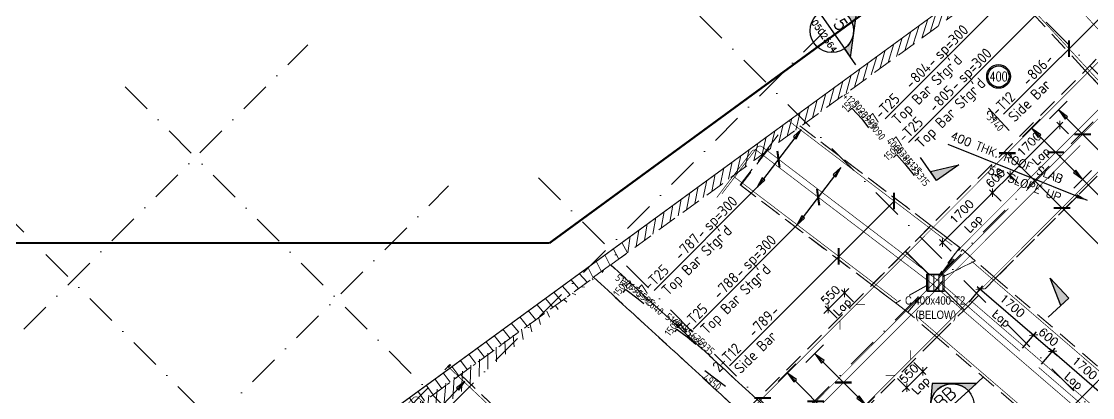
# Model space of a CAD drawing. Extents: x 660761725 to 1323371458, y 2734871439 to 5470067957.
# Drawn here: x 662042712 to 662068528, y 2735060111 to 2735069165 of the extents above; entities that cross this region are included whole.
import ezdxf
from ezdxf.enums import TextEntityAlignment as Align

# ---------------------------------------------------------------- set-up
doc = ezdxf.new("R2010")
doc.units = 0
for name, pattern in [('AXES', [1.95, 1.2, -0.25, 0.25, -0.25]), ('CENTER2', [28.575000000000003, 19.05, -3.175, 3.175, -3.175]), ('Hidden', [714.375, 476.25, -238.125]), ('sbp_axis_short', [10, 5, -2.5, 0, -2.5])]:
    doc.linetypes.add(name, pattern=pattern)
doc.layers.add('A-DETL', color=5, linetype='Continuous', lineweight=9, true_color=0x0000ff)
for name, color, linetype, lineweight in [('A-FLOR-PATT', 7, 'Continuous', 15), ('A-ROOF', 7, 'Continuous', 15), ('A-WALL', 7, 'Continuous', 15), ('S-ARROW', 8, 'Continuous', 13), ('S-COLS-IDEN', 7, 'Continuous', 9), ('S-GRID', 7, 'Continuous', 9), ('S-MATCH LNE', 5, 'CENTER2', 40)]:
    doc.layers.add(name, color=color, linetype=linetype, lineweight=lineweight)
for name, color, linetype in [('S-AXIS', 20, 'AXES'), ('S-DIMI', 100, 'Continuous'), ('S-IDEN', 221, 'Continuous'), ('S-LEVEL', 3, 'Continuous'), ('S-RBAR-T12', 151, 'Continuous'), ('S-RBAR-T25', 51, 'Continuous'), ('S-RDIMO', 8, 'Continuous'), ('S-RSYMB', 7, 'Continuous'), ('S-SCEL-INDT', 222, 'Continuous'), ('S-SIMPLETEXT', 7, 'Continuous'), ('S-TXT', 3, 'Continuous')]:
    doc.layers.add(name, color=color, linetype=linetype)
doc.styles.add('08437-0000-2-020-000R-0511-00$0$ROMANS', font='ROMANS.shx', dxfattribs={"width": 0.75})
doc.styles.add('Arial Narrow_1', font='ARIALN.TTF', dxfattribs={"height": 199.9999999999998})
doc.styles.add('ARMACAD', font='isocp.shx')
doc.styles.add('ROMANS', font='romans.shx')
doc.styles.add('ROMANT', font='romant')
doc.dimstyles.new('S-DIMI-100', dxfattribs={"dimscale": 100, "dimtxt": 2, "dimasz": 1.5, "dimexe": 1, "dimexo": 1, "dimgap": 1, "dimtad": 1, "dimdec": 0, "dimzin": 12, "dimdsep": 46, "dimtxsty": 'ROMANS', "dimblk": 'ARCHTICK', "dimcen": 0.09, "dimdle": 1, "dimclrd": 8, "dimclre": 8, "dimclrt": 4, "dimadec": 0, "dimazin": 3, "dimtfac": 1, "dimtdec": 0, "dimtix": 1, "dimtmove": 1, "dimatfit": 3, "dimtolj": 1, "dimtzin": 0, "dimarcsym": 0})
doc.dimstyles.new('S-DIMI-20', dxfattribs={"dimscale": 20, "dimtxt": 2, "dimasz": 1.5, "dimexe": 1, "dimexo": 1, "dimgap": 1, "dimtad": 1, "dimdec": 0, "dimzin": 12, "dimdsep": 46, "dimtxsty": 'ROMANS', "dimblk": 'ARCHTICK', "dimcen": 0.09, "dimdle": 1, "dimclrd": 8, "dimclre": 8, "dimclrt": 4, "dimadec": 0, "dimazin": 3, "dimtfac": 1, "dimtdec": 0, "dimtix": 1, "dimtmove": 1, "dimatfit": 3, "dimtolj": 1, "dimtzin": 0, "dimarcsym": 0})
pattern_1 = [(74.99999999999999, (0, 0), (-153.3407249233896, 41.08752341002518), [])]

# ---------------------------------------------------------------- blocks, each defined once
blk = doc.blocks.new('I am… All Range.')
at = {"layer": 'S-GRID', "color": 8, "linetype": 'sbp_axis_short', "lineweight": 13, "ltscale": 150}
for p, q in [((662613679.1571203, 2734523360.248725), (662679782.7279356, 2734589463.81954)), ((662618010.1861551, 2734519029.21969), (662684113.7569702, 2734585132.790505)), ((662656650.5753036, 2734569695.938403), (662679193.2130787, 2734547153.300627)), ((662652549.4973798, 2734565594.860479), (662675093.4908426, 2734543051.956323)), ((662607615.8569804, 2734529423.548865), (662643100.4238242, 2734564908.115708)), ((662638694.7375193, 2734563892.988339), (662667314.0845935, 2734535273.641264)), ((662611009.9695301, 2734526029.436315), (662646494.6183763, 2734561514.085161)), ((662648660.6112016, 2734561705.974301), (662671204.6017749, 2734539163.067255)), ((662635724.8890384, 2734560923.139858), (662664344.2237372, 2734532303.805159))]:
    blk.add_line(p, q, dxfattribs=at)
blk = doc.blocks.new('*U1143')
at = {"layer": 'S-SCEL-INDT'}
h = blk.add_hatch(color=256, dxfattribs=at)
edge = h.paths.add_edge_path()
edge.add_line((7.000001906104444, 2.263283386128023e-05), (10.50000190576247, 3.394924715394154e-05))
edge.add_line((10.50000190576247, 3.394924715394154e-05), (-2.921335544670001e-05, 9.624999999075953))
edge.add_line((-2.921335544670001e-05, 9.624999999075953), (-10.49999809220753, -3.394923260202631e-05))
edge.add_line((-10.49999809220753, -3.394923260202631e-05), (-6.999998092549504, -2.263281203340739e-05))
edge.add_arc((1.90677747013979e-06, 1.091277068709939e-11), 6.999999999363562, 0.00018525217620890544, 180.0001852521762, ccw=False)
at = {"layer": 'S-SCEL-INDT', "color": 2, "linetype": 'Continuous'}
blk.add_line((-6.999999999228748, 4.272327350918204e-05), (6.999999999228748, -4.272327350918204e-05), dxfattribs=at)
at = {"layer": 'S-SCEL-INDT'}
blk.add_line((13.40845287412958, 4.901550710201263e-05), (7.000001906104444, 2.263283386128023e-05), dxfattribs=at)
blk.add_lwpolyline([(7.000001906104444, 2.263283386128023e-05), (10.50000190576247, 3.394924715394154e-05), (-2.921335544670001e-05, 9.624999999075953), (-10.49999809220753, -3.394923260202631e-05), (-6.999998092549504, -2.263281203340739e-05, -0.9999999999999999)], format="xyb", close=True, dxfattribs=at)
for centre, radius in [((0, 0), 6.999999999370188), ((0, -1.906788384076208e-06), 6.99999999936)]:
    blk.add_circle(centre, radius, dxfattribs=at)
at = {"layer": 'S-SCEL-INDT', "linetype": 'Continuous', "style": 'ROMANT', "flags": 8}
for rotation, p in [(359.9998251523294, (-9.533905540592968e-07, 3.499999999687137)), (0.0001748476705820678, (9.533905540592968e-07, 3.499943417606119))]:
    blk.add_attdef('01', text='', height=4, rotation=rotation, dxfattribs=at).set_placement(p, align=Align.MIDDLE_CENTER)
at = {"layer": 'S-SCEL-INDT', "color": 3, "linetype": 'Continuous', "style": 'ROMANS', "flags": 8}
for rotation, p in [(359.9998251523294, (0, -2.974065839854546)), (0.0001748476705820678, (0, -2.97412474701559))]:
    blk.add_attdef('-', text='', height=2, rotation=rotation, dxfattribs=at).set_placement(p, align=Align.MIDDLE_CENTER)
blk = doc.blocks.new('*U1141')
at = {"layer": 'S-SCEL-INDT'}
blk.add_line((-1.598034076772778e-05, -9.017526509425661), (-4.236298395894313e-05, 0), dxfattribs=at)
blk.add_lwpolyline([(-1.598034251388655e-05, -9.017526509426535), (-2.729673832266011e-05, -5.517526509764139), (8.74998401881464, -9.017498218424205), (-1.598034251388655e-05, -9.017526509426535)], dxfattribs=at)
blk.add_solid([(8.749984018815223, -9.017498218424496), (-1.598034076772778e-05, -9.017526509423043), (4.374978361036412, -7.267512364094754), (-2.729674239717861e-05, -5.517526509763265)], dxfattribs=at)
blk = doc.blocks.new('I am… Limitless.')
at = {"layer": 'S-SCEL-INDT', "xscale": 75.00000000000088, "yscale": 75.00000000000088, "zscale": 75.00000000000088, "rotation": 34.99983223508811}
blk.add_blockref('*U1141', (662370656.8808849, 2734562197.105695), dxfattribs=at)
at = {"layer": 'S-TXT', "color": 134}
ref = blk.add_blockref('*U1143', (662368520.6147155, 2734565246.78983), dxfattribs=dict(at, xscale=75.00000000000003, yscale=75.00000000000003, zscale=75.00000000000003, rotation=304.9491279412351))
ref.add_attrib('-', '0502564', dxfattribs={"layer": 'S-SCEL-INDT', "color": 3, "linetype": 'Continuous', "height": 150, "rotation": 304.9492993235597, "style": 'ROMANS'}).set_placement((662368337.7816628, 2734565119.010525), align=Align.MIDDLE_CENTER)
ref.add_attrib('01', '5', dxfattribs={"layer": 'S-SCEL-INDT', "linetype": 'Continuous', "height": 300.0000000000001, "rotation": 304.9492993235597, "style": 'ROMANT'}).set_placement((662368735.7722884, 2734565397.160176), align=Align.MIDDLE_CENTER)
blk = doc.blocks.new('*U89')
at = {"layer": 'S-IDEN', "color": 8}
for radius in [3.8, 3.4]:
    blk.add_circle((0, 0), radius, dxfattribs=at)
at = {"layer": 'S-IDEN', "color": 4, "style": '08437-0000-2-020-000R-0511-00$0$ROMANS', "width": 0.75, "flags": 8}
blk.add_attdef('100', text='', height=3, dxfattribs=at).set_placement((0, 0), align=Align.MIDDLE_CENTER)
blk = doc.blocks.new('_ARCHTICK')
at = {"color": 0, "linetype": 'ByBlock', "const_width": 0.15}
blk.add_lwpolyline([(-0.5, -0.5), (0.5, 0.5)], dxfattribs=at)
blk = doc.blocks.new('I am… Domination.')
at = {"layer": 'S-RDIMO', "color": 9, "linetype": 'Hidden', "lineweight": 9}
for p, q in [((662377917.1890719, 2734567595.430912), (662370290.9890718, 2734559934.010912)), ((662374628.1319089, 2734564291.183931), (662372588.7637507, 2734566495.387235)), ((662375350.5430882, 2734565016.931415), (662374628.1319089, 2734564291.183931)), ((662374990.6468177, 2734563899.368184), (662374628.1319089, 2734564291.183931)), ((662374628.1319089, 2734564291.183931), (662374990.6468177, 2734563899.368184)), ((662370908.6737764, 2734560554.548264), (662367745.3818784, 2734562957.826818)), ((662367745.3818784, 2734562957.826818), (662370908.6737764, 2734560554.548264)), ((662366937.4024054, 2734562363.022139), (662367243.8683574, 2734562766.404952)), ((662372467.747779, 2734559285.856626), (662375924.8058695, 2734562758.880412)), ((662375924.8058695, 2734562758.880412), (662372467.747779, 2734559285.856626)), ((662366309.7098157, 2734561536.827906), (662366937.4024054, 2734562363.022139)), ((662366997.9902958, 2734562411.939058), (662366324.5612593, 2734561525.544674)), ((662366324.5612593, 2734561525.544674), (662366309.7098157, 2734561536.827906)), ((662366309.7098157, 2734561536.827906), (662369482.9588945, 2734559125.984486)), ((662369482.9588945, 2734559125.984486), (662366324.5612593, 2734561525.544674)), ((662370908.6737764, 2734560554.548264), (662370297.9905155, 2734559941.044691)), ((662371619.4555063, 2734560014.539139), (662370908.6737764, 2734560554.548264)), ((662370908.6737764, 2734560554.548264), (662371604.6040628, 2734560025.822371)), ((662371604.6040628, 2734560025.822371), (662371119.5113593, 2734559387.323843)), ((662371142.9351225, 2734559387.323843), (662371619.4555063, 2734560014.539139)), ((662371159.3161355, 2734559387.323843), (662371665.0048819, 2734559976.296301)), ((662371159.5443588, 2734559387.323843), (662371665.6458054, 2734559975.745042)), ((662371619.4555063, 2734560014.539139), (662371604.6040628, 2734560025.822371)), ((662371665.0048819, 2734559976.296301), (662371665.6458054, 2734559975.745042)), ((662371974.5916128, 2734559710.020557), (662371665.0048819, 2734559976.296301)), ((662371974.5916128, 2734559710.020557), (662371665.6458054, 2734559975.745042)), ((662370290.9853214, 2734559934.010912), (662362870.7831461, 2734552513.808737)), ((662370223.6814458, 2734559866.707037), (662369482.9588945, 2734559125.984486)), ((662370290.9853214, 2734559934.010912), (662370223.6814458, 2734559866.707037)), ((662370292.6151303, 2734559935.640721), (662370290.9853214, 2734559934.010912)), ((662370292.6151303, 2734559935.640721), (662370290.9853214, 2734559934.010912)), ((662370290.9890718, 2734559934.010912), (662370292.6113884, 2734559935.640721)), ((662370290.9890718, 2734559934.010912), (662370840.2009002, 2734559387.323843)), ((662370293.2379967, 2734559936.263588), (662370292.6151303, 2734559935.640721)), ((662370292.6151303, 2734559935.640721), (662370840.9320084, 2734559387.323843)), ((662370293.9190036, 2734559936.954375), (662370296.3377151, 2734559939.384257)), ((662370798.6868958, 2734559429.922829), (662370293.9864346, 2734559935.513829)), ((662370297.9768744, 2734559941.030987), (662370296.3377151, 2734559939.384257)), ((662370298.135842, 2734559937.594397), (662370296.3482147, 2734559939.373806)), ((662370824.277415, 2734559413.871527), (662370299.0724938, 2734559936.66205)), ((662371974.5916128, 2734559710.020557), (662371197.9905812, 2734559327.032772)), ((662371197.9905812, 2734559319.005411), (662371980.5234833, 2734559704.918551)), ((662372467.747779, 2734559285.856626), (662371974.5916128, 2734559710.020557)), ((662371980.5234833, 2734559704.918551), (662371974.5916128, 2734559710.020557)), ((662371980.5234833, 2734559704.918551), (662371974.5916128, 2734559710.020557)), ((662370797.9905812, 2734559387.323843), (662370840.9320084, 2734559387.323843)), ((662370840.2009002, 2734559387.323843), (662370797.9905812, 2734559387.323843)), ((662370797.9905812, 2734559387.323843), (662370797.9905812, 2734559114.728156)), ((662370841.2108479, 2734559387.323843), (662370798.6868958, 2734559429.922829)), ((662370850.9477038, 2734559387.323843), (662370824.9834455, 2734559413.168743)), ((662370841.2108479, 2734559387.323843), (662370850.9477038, 2734559387.323843)), ((662370851.712539, 2734559387.323843), (662370841.2108479, 2734559387.323843)), ((662370854.7664156, 2734559387.323843), (662370841.2108479, 2734559387.323843)), ((662371142.7276525, 2734559387.323843), (662370850.9477038, 2734559387.323843)), ((662371142.9351225, 2734559387.323843), (662370851.712539, 2734559387.323843)), ((662371119.5113593, 2734559387.323843), (662370854.7664156, 2734559387.323843)), ((662371119.5113593, 2734559387.323843), (662371142.9351225, 2734559387.323843)), ((662371197.9905812, 2734559228.936933), (662371134.2137321, 2734559154.786483)), ((662371159.3161355, 2734559387.323843), (662371142.7276525, 2734559387.323843)), ((662371197.9905812, 2734559387.323843), (662371159.5443588, 2734559387.323843)), ((662371172.5701953, 2734559387.323843), (662371197.9905812, 2734559387.323843)), ((662371197.9905812, 2734559387.323843), (662371197.9905812, 2734559327.032772)), ((662371197.9905812, 2734559327.032772), (662371197.9905812, 2734559387.323843)), ((662371197.9905812, 2734559327.032772), (662371197.9905812, 2734559228.936933)), ((662371197.9905812, 2734559319.005411), (662371197.9905812, 2734559327.032772)), ((662371197.9905812, 2734559041.876343), (662371197.9905812, 2734559319.005411)), ((662371197.9905812, 2734559228.936933), (662371197.9905812, 2734558987.323843)), ((662371713.200403, 2734558527.824532), (662372467.747779, 2734559285.856626)), ((662371713.8056163, 2734558528.432539), (662372467.747779, 2734559285.856626)), ((662376004.9775039, 2734556243.483095), (662372467.747779, 2734559285.856626)), ((662370053.9428359, 2734558692.185296), (662369482.9588945, 2734559125.984486)), ((662369482.9588945, 2734559125.984486), (662370053.9428359, 2734558692.185296)), ((662370797.9905812, 2734559114.728156), (662370053.9428359, 2734558692.185296)), ((662370797.9905812, 2734559106.029068), (662370060.5339415, 2734558687.22928)), ((662370347.6012186, 2734558471.386853), (662370797.9905812, 2734558995.034138)), ((662370348.1516029, 2734558471.828766), (662370797.9905812, 2734558994.972939)), ((662370797.9905812, 2734558995.034138), (662370797.9905812, 2734559114.728156)), ((662370797.9905812, 2734559114.728156), (662370797.9905812, 2734559106.029068)), ((662370797.9905812, 2734559106.029068), (662370797.9905812, 2734558995.034138)), ((662370797.9905812, 2734558994.621627), (662370797.9905812, 2734558987.323843)), ((662370797.9905812, 2734558987.323843), (662371197.9905812, 2734558987.323843)), ((662371134.2137321, 2734559154.786483), (662370990.1790097, 2734558987.323843)), ((662371067.1737387, 2734558987.323843), (662370990.1790097, 2734558987.323843)), ((662371197.9905812, 2734558987.323843), (662371067.1737387, 2734558987.323843)), ((662371197.9905812, 2734559041.876343), (662371713.8056163, 2734558528.432539)), ((662371197.9905812, 2734559041.555048), (662371713.200403, 2734558527.824532)), ((662371197.9905812, 2734559041.045801), (662371712.2084175, 2734558526.827965)), ((662371197.9905812, 2734559031.178943), (662371197.9905812, 2734559040.721359)), ((662371711.6000108, 2734558526.216748), (662371197.9905812, 2734559040.721359)), ((662371197.9905812, 2734558987.323843), (662371197.9905812, 2734559030.265271)), ((662370053.9428359, 2734558692.185296), (662370370.5733033, 2734558451.628548)), ((662370053.9428359, 2734558692.185296), (662370295.032876, 2734558509.019613)), ((662370060.4951442, 2734558687.207247), (662370053.9428359, 2734558692.185296)), ((662370053.9428359, 2734558692.185296), (662370060.4951442, 2734558687.207247)), ((662370295.032876, 2734558509.019613), (662370370.5733033, 2734558451.628548)), ((662370347.6991698, 2734558471.302605), (662370347.6012186, 2734558471.386853)), ((662370370.5733033, 2734558451.628548), (662370347.6991698, 2734558471.302605)), ((662371051.4272072, 2734557866.025673), (662370370.5733033, 2734558451.628548)), ((662371051.4272072, 2734557866.025673), (662371708.4607286, 2734558523.059195)), ((662371051.4272072, 2734557866.025673), (662371708.4607286, 2734558523.059195)), ((662371708.4607286, 2734558523.059195), (662371711.6091384, 2734558526.207604)), ((662371708.4607286, 2734558523.059195), (662371711.6091384, 2734558526.207604)), ((662371712.218958, 2734558526.817424), (662371711.6091384, 2734558526.207604)), ((662371713.8056163, 2734558528.432539), (662371713.200403, 2734558527.824532)), ((662371051.4272072, 2734557866.025673), (662367986.7881278, 2734554801.386594)), ((662374586.8444908, 2734554825.211025), (662371051.4272072, 2734557866.025673)), ((662359192.8227693, 2734557082.61846), (662359313.1699319, 2734557209.943672)), ((662359326.2773938, 2734557197.554563), (662359272.9729807, 2734557141.159418)), ((662359313.1699319, 2734557209.943672), (662359326.2773938, 2734557197.554563)), ((662359313.1699319, 2734557209.943672), (662359336.6988872, 2734557187.704219)), ((662359336.6988872, 2734557187.704219), (662359326.2773938, 2734557197.554563)), ((662363556.3166815, 2734553199.342273), (662359558.4124808, 2734556978.141623)), ((662359558.4124808, 2734556978.141623), (662363556.3166815, 2734553199.342273)), ((662358616.5293497, 2734556472.910013), (662358786.7044696, 2734556652.95234)), ((662357939.3463154, 2734555756.462103), (662358616.5293497, 2734556472.910013))]:
    blk.add_line(p, q, dxfattribs=at)
blk = doc.blocks.new('*D743')
at = {"layer": 'S-DIMI', "color": 8, "lineweight": -2, "transparency": 16777216}
for p, q in [((662064842.2888526, 2735063770.630125), (662066185.7471215, 2735065114.177624)), ((662066322.0031356, 2735064836.513999), (662066044.3257653, 2735065114.172927)), ((662065119.9615268, 2735063634.392552), (662064842.2841562, 2735063912.051481))]:
    blk.add_line(p, q, dxfattribs=at)
at = {"layer": 'S-DIMI', "color": 8, "lineweight": -2, "transparency": 16777216, "xscale": 150, "yscale": 150, "zscale": 150}
for p, rotation in [((662066115.0387915, 2735065043.464598), 45.00190267468847), ((662064912.9971825, 2735063841.343152), 225.0019026746884)]:
    blk.add_blockref('_ARCHTICK', p, dxfattribs=dict(at, rotation=rotation))
at = {"layer": 'S-DIMI', "color": 4, "transparency": 16777216, "char_height": 200, "attachment_point": 5, "rotation": 45.00190267468847, "style": 'ROMANS'}
for s, insert in [('\\A1;1700', (662065372.5919342, 2735064583.820534)), ('\\A1;Lap', (662065679.015048, 2735064277.41777))]:
    blk.add_mtext(s, dxfattribs=dict(at, insert=insert))
blk = doc.blocks.new('*D744')
at = {"layer": 'S-DIMI', "color": 8, "lineweight": -2, "transparency": 16777216}
for p, q in [((662066115.0387896, 2735065043.464599), (662066539.2887691, 2735065467.742756)), ((662066746.2531153, 2735065260.792155), (662066468.575743, 2735065538.451086)), ((662066539.2887691, 2735065467.742756), (662066645.3512641, 2735065573.812295)), ((662066115.0387896, 2735065043.464599), (662066008.9762949, 2735064937.39506)), ((662066322.0031354, 2735064836.513998), (662066044.3257635, 2735065114.172929))]:
    blk.add_line(p, q, dxfattribs=at)
at = {"layer": 'S-DIMI', "color": 8, "lineweight": -2, "transparency": 16777216, "xscale": 150, "yscale": 150, "zscale": 150}
for p, rotation in [((662066539.2887691, 2735065467.742756), 225.0019026746884), ((662066115.0387896, 2735065043.464599), 45.00190267468847)]:
    blk.add_blockref('_ARCHTICK', p, dxfattribs=dict(at, rotation=rotation))
at = {"layer": 'S-DIMI', "color": 4, "transparency": 16777216, "insert": (662066185.7377272, 2735065397.020337), "char_height": 200, "attachment_point": 5, "rotation": 45.00190267468847, "style": 'ROMANS'}
blk.add_mtext('\\A1;600', dxfattribs=at)
blk = doc.blocks.new('*D745')
at = {"layer": 'S-DIMI', "color": 8, "lineweight": -2, "transparency": 16777216}
for p, q in [((662066468.5804404, 2735065397.029729), (662067812.038709, 2735066740.577227)), ((662067948.2947241, 2735066462.913601), (662067670.617353, 2735066740.572531)), ((662066746.2531153, 2735065260.792155), (662066468.5757442, 2735065538.451085))]:
    blk.add_line(p, q, dxfattribs=at)
at = {"layer": 'S-DIMI', "color": 8, "lineweight": -2, "transparency": 16777216, "xscale": 150, "yscale": 150, "zscale": 150}
for p, rotation in [((662067741.3303791, 2735066669.864201), 45.00190267468847), ((662066539.2887703, 2735065467.742755), 225.0019026746884)]:
    blk.add_blockref('_ARCHTICK', p, dxfattribs=dict(at, rotation=rotation))
at = {"layer": 'S-DIMI', "color": 4, "transparency": 16777216, "char_height": 200, "attachment_point": 5, "rotation": 45.00190267468847, "style": 'ROMANS'}
for s, insert in [('\\A1;1700', (662066998.8835224, 2735066210.220138)), ('\\A1;Lap', (662067305.3066362, 2735065903.817374))]:
    blk.add_mtext(s, dxfattribs=dict(at, insert=insert))
blk = doc.blocks.new('*D791')
at = {"layer": 'S-DIMI', "color": 8, "lineweight": -2, "transparency": 16777216}
for p, q in [((662065550.3354319, 2735062409.616601), (662065884.8213094, 2735062798.508279)), ((662065743.7982509, 2735062787.901823), (662067184.2780547, 2735061548.944607)), ((662066840.245822, 2735061302.308519), (662067173.6715982, 2735061689.967666))]:
    blk.add_line(p, q, dxfattribs=at)
at = {"layer": 'S-DIMI', "color": 8, "lineweight": -2, "transparency": 16777216, "xscale": 150, "yscale": 150, "zscale": 150}
for p, rotation in [((662065819.6130084, 2735062722.693521), 139.3011632507765), ((662067108.4632971, 2735061614.152908), 319.3011632507765)]:
    blk.add_blockref('_ARCHTICK', p, dxfattribs=dict(at, rotation=rotation))
at = {"layer": 'S-DIMI', "color": 4, "transparency": 16777216, "char_height": 200, "attachment_point": 5, "rotation": 319.30116325077654, "style": 'ROMANS'}
for s, insert in [('\\A1;1700', (662066594.454755, 2735062320.05273)), ('\\A1;Lap', (662066311.8854499, 2735061991.522114))]:
    blk.add_mtext(s, dxfattribs=dict(at, insert=insert))
blk = doc.blocks.new('*D792')
at = {"layer": 'S-DIMI', "color": 8, "lineweight": -2, "transparency": 16777216}
for p, q in [((662066840.2458227, 2735061302.308518), (662067173.6716022, 2735061689.967669)), ((662067108.4633012, 2735061614.152912), (662066994.7411648, 2735061711.965364)), ((662067108.4633012, 2735061614.152912), (662067563.3516372, 2735061222.903285)), ((662067295.5083123, 2735060911.493903), (662067628.5599383, 2735061298.718042)), ((662067563.3516372, 2735061222.903285), (662067677.0737735, 2735061125.090833))]:
    blk.add_line(p, q, dxfattribs=at)
at = {"layer": 'S-DIMI', "color": 8, "lineweight": -2, "transparency": 16777216, "xscale": 150, "yscale": 150, "zscale": 150}
for p, rotation in [((662067108.4633012, 2735061614.152912), 319.3011632507765), ((662067563.3516372, 2735061222.903285), 139.3011632507765)]:
    blk.add_blockref('_ARCHTICK', p, dxfattribs=dict(at, rotation=rotation))
at = {"layer": 'S-DIMI', "color": 4, "transparency": 16777216, "insert": (662067466.3240712, 2735061570.157613), "char_height": 200, "attachment_point": 5, "rotation": 319.30116325077654, "style": 'ROMANS'}
blk.add_mtext('\\A1;600', dxfattribs=at)
blk = doc.blocks.new('*D793')
at = {"layer": 'S-DIMI', "color": 8, "lineweight": -2, "transparency": 16777216}
for p, q in [((662067295.5083125, 2735060911.493901), (662067628.559943, 2735061298.718045)), ((662067487.5368842, 2735061288.111589), (662068928.0166874, 2735060049.154374)), ((662068585.4187013, 2735059804.18582), (662068917.4102312, 2735060190.177433))]:
    blk.add_line(p, q, dxfattribs=at)
at = {"layer": 'S-DIMI', "color": 8, "lineweight": -2, "transparency": 16777216, "xscale": 150, "yscale": 150, "zscale": 150}
for p, rotation in [((662067563.3516417, 2735061222.903288), 139.3011632507765), ((662068852.2019299, 2735060114.362676), 319.3011632507765)]:
    blk.add_blockref('_ARCHTICK', p, dxfattribs=dict(at, rotation=rotation))
at = {"layer": 'S-DIMI', "color": 4, "transparency": 16777216, "char_height": 200, "attachment_point": 5, "rotation": 319.30116325077654, "style": 'ROMANS'}
for s, insert in [('\\A1;1700', (662068338.1933882, 2735060820.262496)), ('\\A1;Lap', (662068055.6240832, 2735060491.731881))]:
    blk.add_mtext(s, dxfattribs=dict(at, insert=insert))
blk = doc.blocks.new('*D724')
at = {"layer": 'S-DIMI', "color": 8, "lineweight": -2, "transparency": 16777216}
for p, q in [((662062157.4778336, 2735062242.565624), (662062546.3905045, 2735062631.470412)), ((662062764.8892123, 2735062412.967276), (662062475.680543, 2735062702.181807)), ((662062546.3905045, 2735062631.470412), (662062652.4575967, 2735062737.535355)), ((662062157.4778336, 2735062242.565624), (662062051.4107417, 2735062136.500682)), ((662062375.970948, 2735062024.068081), (662062086.7678721, 2735062313.277019))]:
    blk.add_line(p, q, dxfattribs=at)
at = {"layer": 'S-DIMI', "color": 8, "lineweight": -2, "transparency": 16777216, "xscale": 150, "yscale": 150, "zscale": 150}
for p, rotation in [((662062546.3905045, 2735062631.470412), 224.9994193251146), ((662062157.4778336, 2735062242.565624), 44.99941932511464)]:
    blk.add_blockref('_ARCHTICK', p, dxfattribs=dict(at, rotation=rotation))
at = {"layer": 'S-DIMI', "color": 4, "transparency": 16777216, "char_height": 200, "attachment_point": 5, "rotation": 44.99941932511465, "style": 'ROMANS'}
for s, insert in [('\\A1;550', (662062210.5142459, 2735062578.440807)), ('\\A1;Lap', (662062516.9240791, 2735062272.024763))]:
    blk.add_mtext(s, dxfattribs=dict(at, insert=insert))
blk = doc.blocks.new('*D729')
at = {"layer": 'S-DIMI', "color": 8, "lineweight": -2, "transparency": 16777216}
for p, q in [((662064219.2772462, 2735060958.511994), (662064508.485918, 2735060669.29746)), ((662064437.7759565, 2735060740.008855), (662064543.8430485, 2735060846.073797)), ((662063830.3701698, 2735060569.601611), (662064119.5732472, 2735060280.392672)), ((662064048.8632857, 2735060351.104067), (662064437.7759565, 2735060740.008855)), ((662064048.8632857, 2735060351.104067), (662063942.7961935, 2735060245.039124))]:
    blk.add_line(p, q, dxfattribs=at)
at = {"layer": 'S-DIMI', "color": 8, "lineweight": -2, "transparency": 16777216, "xscale": 150, "yscale": 150, "zscale": 150}
for p, rotation in [((662064437.7759565, 2735060740.008855), 224.9994193251146), ((662064048.8632857, 2735060351.104067), 44.99941932511464)]:
    blk.add_blockref('_ARCHTICK', p, dxfattribs=dict(at, rotation=rotation))
at = {"layer": 'S-DIMI', "color": 4, "transparency": 16777216, "char_height": 200, "attachment_point": 5, "rotation": 44.99941932511465, "style": 'ROMANS'}
for s, insert in [('\\A1;550', (662064101.8996979, 2735060686.97925)), ('\\A1;Lap', (662064408.3095311, 2735060380.563206))]:
    blk.add_mtext(s, dxfattribs=dict(at, insert=insert))
blk = doc.blocks.new('cadf_04')
at = {"color": 8, "const_width": 0.5000000000000002}
blk.add_lwpolyline([(1.414213560521603, 1.414213564246893), (-1.414213556796312, -1.414213556796312)], dxfattribs=at)
blk = doc.blocks.new('cadf_10')
at = {"color": 1}
for p, q in [((-4.158496580606208, 1.201089783226742), (-5.644468778018359, 1.201089783226742)), ((4.158496580606207, 1.201089783226742), (5.644468778018359, 1.201089783226742))]:
    blk.add_line(p, q, dxfattribs=at)
at = {"style": 'ARMACAD'}
for tag, p in [('$COM1', (-10.93526643674234, 2.542619974829577)), ('$COM2', (-9.757982686735758, -5.302973364669228))]:
    blk.add_attdef(tag, text='', height=3.5, dxfattribs=at).set_placement(p, align=Align.BOTTOM_RIGHT)
at = {"color": 1, "style": 'ARMACAD'}
blk.add_attdef('$NUM', text='', height=3.5, dxfattribs=at).set_placement((0, 0), align=Align.CENTER)
blk = doc.blocks.new('*U889', base_point=(662059584.8784789, 2735060788.559519))
at = {"layer": 'S-RSYMB'}
blk.add_lwpolyline([(662059584.8784789, 2735060978.494453), (662060084.8784789, 2735060598.624585)], dxfattribs=at)
at = {"layer": 'S-RSYMB', "style": 'ARMACAD'}
blk.add_attdef('D0', text='', height=180, rotation=322.7746195190905, dxfattribs=at).set_placement((662059765.3090107, 2735060696.989387), align=Align.MIDDLE_CENTER)
blk = doc.blocks.new('CADF_02')
at = {"color": 0}
blk.add_lwpolyline([(0, 0), (2.5, -0.4166666679084301), (2.5, 0.4166666679084301)], close=True, dxfattribs=at)
blk = doc.blocks.new('cadf_03')
at = {"color": 8}
blk.add_lwpolyline([(-3.725290298461914e-09, 2.99999999627471), (3.725290298461914e-09, -3.000000007450581)], dxfattribs=at)
blk.add_blockref('CADF_02', (0.2513523101806641, 0), dxfattribs=at)
blk = doc.blocks.new('*U902', base_point=(662065786.9673057, 2735066116.935805))
at = {"layer": 'S-RSYMB'}
blk.add_lwpolyline([(662065786.9673057, 2735066387.142449), (662066286.9673057, 2735065846.729161)], dxfattribs=at)
at = {"layer": 'S-RSYMB', "style": 'ARMACAD'}
blk.add_attdef('D0', text='', height=180, rotation=312.7755500015479, dxfattribs=at).set_placement((662065952.5550358, 2735066038.836069), align=Align.MIDDLE_CENTER)
blk = doc.blocks.new('*U969', base_point=(662057769.0359061, 2735062603.599977))
at = {"layer": 'S-RSYMB'}
blk.add_lwpolyline([(662057168.0702419, 2735062697.800225), (662057225.5706109, 2735062773.484529, -0.4142135623730951), (662057234.1362321, 2735062774.654008), (662057531.6477078, 2735062548.622735, -0.01515697998016991), (662057531.9358205, 2735062548.389741), (662057668.0702419, 2735062431.300494)], format="xyb", dxfattribs=at)
at = {"layer": 'S-RSYMB', "style": 'ARMACAD'}
for tag, rotation, p in [('D0', 52.77462151120565, (662057105.2502918, 2735062805.211843)), ('D1', 322.7746215040917, (662057452.461435, 2735062753.208506)), ('D2', 319.3011680505364, (662057674.9925702, 2735062577.032095))]:
    blk.add_attdef(tag, text='', height=180, rotation=rotation, dxfattribs=at).set_placement(p, align=Align.MIDDLE_CENTER)
blk = doc.blocks.new('*U970', base_point=(662058704.295246, 2735061668.402708))
at = {"layer": 'S-RSYMB'}
blk.add_lwpolyline([(662058704.2952461, 2735061786.015693), (662058750.6112347, 2735061846.978665, -0.4142135623730951), (662058757.5107594, 2735061847.920669), (662058998.9245036, 2735061664.509068, -0.01515701034471978), (662058999.1565759, 2735061664.321393), (662059204.295246, 2735061487.881549)], format="xyb", dxfattribs=at)
at = {"layer": 'S-RSYMB', "style": 'ARMACAD'}
for tag, rotation, p in [('D0', 52.7746214954648, (662058635.8831059, 2735061886.066644)), ('D1', 322.7746215002414, (662058947.7870964, 2735061847.785003)), ('D2', 319.3011635956062, (662059176.7154568, 2735061663.288443))]:
    blk.add_attdef(tag, text='', height=180, rotation=rotation, dxfattribs=at).set_placement(p, align=Align.MIDDLE_CENTER)
blk = doc.blocks.new('*U901', base_point=(662065121.4555305, 2735066782.450012))
at = {"layer": 'S-RSYMB'}
blk.add_lwpolyline([(662065121.4555305, 2735066964.710586), (662065192.9154011, 2735067030.826532, -0.4142135623730951), (662065201.7634338, 2735067030.482844), (662065392.5458536, 2735066824.280139, -0.02038978682022871), (662065392.876952, 2735066823.891642), (662065621.4555305, 2735066532.408131)], format="xyb", dxfattribs=at)
at = {"layer": 'S-RSYMB', "style": 'ARMACAD'}
for tag, rotation, p in [('D0', 42.77555072174892, (662065079.0857291, 2735067082.180828)), ('D1', 312.7755507218095, (662065381.5669125, 2735067005.481228)), ('D2', 308.1032026752035, (662065597.6598022, 2735066749.11407))]:
    blk.add_attdef(tag, text='', height=180, rotation=rotation, dxfattribs=at).set_placement(p, align=Align.MIDDLE_CENTER)
blk = doc.blocks.new('*U900', base_point=(662064926.8398196, 2735068299.264593))
at = {"layer": 'S-RSYMB'}
blk.add_lwpolyline([(662064334.6306012, 2735068447.133483), (662064424.5301934, 2735068530.310189, -0.4142135623730951), (662064435.6613994, 2735068529.877814), (662064667.0164003, 2735068279.823187, -0.02038978703588548), (662064667.4329364, 2735068279.33444), (662064834.6306013, 2735068066.123899)], format="xyb", dxfattribs=at)
at = {"layer": 'S-RSYMB', "style": 'ARMACAD'}
for tag, rotation, p in [('D0', 42.77555071842497, (662064301.4806606, 2735068573.134105)), ('D1', 312.7755507175286, (662064635.7511687, 2735068482.950237)), ('D2', 308.1032026788769, (662064841.5253298, 2735068243.693354))]:
    blk.add_attdef(tag, text='', height=180, rotation=rotation, dxfattribs=at).set_placement(p, align=Align.MIDDLE_CENTER)
blk = doc.blocks.new('Fischl von Luftschloss Narfidort')
at = {"layer": 'S-SCEL-INDT', "xscale": 75.0000001229717, "yscale": 75, "zscale": 75.00000000000088}
for p, rotation in [((662067455.3975291, 2735062046.609068), 132.6745969061446), ((662055124.4503484, 2735041902.423012), 45.05236996231226)]:
    blk.add_blockref('*U1141', p, dxfattribs=dict(at, rotation=rotation))
at = {"layer": 'S-TXT', "color": 134}
ref = blk.add_blockref('*U1143', (662065147.9152193, 2735059918.254736), dxfattribs=dict(at, xscale=75.00000015764475, yscale=75, zscale=75.00000000000003, rotation=42.6238923469754))
ref.add_attrib('-', '-', dxfattribs={"layer": 'S-SCEL-INDT', "color": 3, "linetype": 'Continuous', "height": 150, "rotation": 42.62406644118765, "style": 'ROMANS', "oblique": 359.9999999999993, "width": 1.00000000210193}).set_placement((662065298.9671926, 2735059754.124368), align=Align.MIDDLE_CENTER)
ref.add_attrib('01', 'BB', dxfattribs={"layer": 'S-SCEL-INDT', "linetype": 'Continuous', "height": 299.9999999999999, "rotation": 42.62406644118765, "style": 'ROMANT', "oblique": 359.9999999999993, "width": 1.00000000210193}).set_placement((662064970.1576433, 2735060111.403038), align=Align.MIDDLE_CENTER)
ref = blk.add_blockref('*U1143', (662052488.6540933, 2735044532.401067), dxfattribs=dict(at, xscale=75.00000015764475, yscale=75, zscale=75.00000000000003, rotation=315.0016654031431))
ref.add_attrib('-', '-', dxfattribs={"layer": 'S-SCEL-INDT', "color": 3, "linetype": 'Continuous', "height": 150, "rotation": 315.001835275646, "style": 'ROMANS', "oblique": 359.9999999999993, "width": 1.00000000210193}).set_placement((662052330.9318948, 2735044374.669699), align=Align.MIDDLE_CENTER)
ref.add_attrib('01', 'CC', dxfattribs={"layer": 'S-SCEL-INDT', "linetype": 'Continuous', "height": 299.9999999999999, "rotation": 315.001835275646, "style": 'ROMANT', "oblique": 359.9999999999993, "width": 1.00000000210193}).set_placement((662052674.2612782, 2735044718.018941), align=Align.MIDDLE_CENTER)
blk = doc.blocks.new('I am… Atomic.')
at = {"layer": 'A-FLOR-PATT', "transparency": 33554600}
h = blk.add_hatch(dxfattribs=at)
h.set_pattern_fill('ANSI31', color=8, scale=50, angle=30, style=0)
h.set_pattern_definition(pattern_1)
edge = h.paths.add_edge_path()
edge.add_line((662389967.6433319, 2734579123.010657), (662390007.8012236, 2734579503.468677))
edge.add_line((662342114.705975, 2734544592.546931), (662390007.8012234, 2734579503.468677))
edge.add_line((662363195.8073889, 2734559608.047176), (662389967.7690635, 2734579123.040917))
edge.add_line((662362417.6524743, 2734559040.823584), (662363719.8899552, 2734559990.06879))
edge.add_line((662346720.4841449, 2734547598.623516), (662362783.6519626, 2734559307.613063))
edge.add_line((662345821.5310795, 2734546943.346041), (662347578.010761, 2734548223.703842))
edge.add_line((662342292.6126368, 2734544370.997322), (662346307.4227723, 2734547297.529027))
edge.add_line((662325865.2845687, 2734528370.671522), (662342114.6925843, 2734544592.5523))
edge.add_line((662340490.7204528, 2734542572.157625), (662342149.9785906, 2734544228.604904))
edge.add_line((662339422.0417168, 2734541505.28928), (662341320.3495216, 2734543400.381265))
edge.add_line((662336597.6306283, 2734538685.662872), (662340136.8031961, 2734542218.839921))
edge.add_line((662332705.8949801, 2734534800.520002), (662336243.7133716, 2734538332.345168))
edge.add_line((662332253.0745114, 2734534348.466631), (662332782.9359009, 2734534877.430412))
edge.add_line((662326312.3910785, 2734528417.846987), (662332351.9776915, 2734534447.202265))
edge.add_line((662325865.2845687, 2734528370.671522), (662326312.3910785, 2734528417.846987))
h = blk.add_hatch(dxfattribs=at)
h.set_pattern_fill('ANSI31', color=8, scale=50, angle=30, style=0)
h.set_pattern_definition(pattern_1)
edge = h.paths.add_edge_path()
edge.add_line((662389967.6433319, 2734579123.010657), (662390007.8012236, 2734579503.468677))
edge.add_line((662390178.8400514, 2734578972.951882), (662393574.2351673, 2734576558.543434))
edge.add_line((662390389.9110394, 2734578822.862847), (662389967.7690635, 2734579123.040917))
edge.add_line((662401600.1085552, 2734571260.373601), (662390007.8012234, 2734579503.468677))
edge.add_line((662401045.2346829, 2734570742.112331), (662400996.5411683, 2734571280.666277))
edge.add_line((662400996.5411683, 2734571280.666277), (662391834.41239, 2734577795.702194))
edge.add_line((662401631.7932035, 2734570909.939), (662401600.1085552, 2734571260.373601))
edge.add_line((662398386.0115408, 2734568087.393885), (662401045.2346829, 2734570742.112331))
edge.add_line((662378065.801715, 2734545768.423274), (662383150.2610395, 2734551353.010825))
edge.add_line((662383150.2610395, 2734551353.010825), (662388234.7203641, 2734556937.598375))
edge.add_line((662388234.7203641, 2734556937.598375), (662393319.1796887, 2734562522.185926))
edge.add_line((662393319.1796887, 2734562522.185926), (662398403.6390133, 2734568106.773477))
edge.add_line((662377177.0145457, 2734544792.211362), (662378389.7704264, 2734546124.258873))
edge.add_line((662345219.5168241, 2734509691.243385), (662350637.7770958, 2734515642.46591))
edge.add_line((662350637.7770958, 2734515642.46591), (662356056.0373675, 2734521593.688435))
edge.add_line((662356056.0373675, 2734521593.688435), (662361474.2976393, 2734527544.91096))
edge.add_line((662361474.2976393, 2734527544.91096), (662366892.5579109, 2734533496.133485))
edge.add_line((662366892.5579109, 2734533496.133485), (662372310.8181826, 2734539447.35601))
edge.add_line((662372310.8181826, 2734539447.35601), (662377729.0784543, 2734545398.578536))
edge.add_line((662345267.5598451, 2734509156.384884), (662400082.3408674, 2734569362.972085))
edge.add_line((662401418.6805061, 2734570690.601139), (662400941.3227103, 2734570214.051982))
edge.add_line((662400082.3408674, 2734569362.972085), (662401631.7932035, 2734570909.939))
h = blk.add_hatch(dxfattribs=at)
h.set_pattern_fill('ANSI31', color=8, scale=50, angle=30, style=0)
h.set_pattern_definition(pattern_1)
edge = h.paths.add_edge_path()
edge.add_line((662345468.2720397, 2734510142.524049), (662345661.1307589, 2734509588.669044))
edge.add_line((662345219.5168241, 2734509691.243385), (662350637.7770958, 2734515642.46591))
edge.add_line((662350637.7770958, 2734515642.46591), (662356056.0373675, 2734521593.688435))
edge.add_line((662356056.0373675, 2734521593.688435), (662361474.2976393, 2734527544.91096))
edge.add_line((662361474.2976393, 2734527544.91096), (662366892.5579109, 2734533496.133485))
edge.add_line((662366892.5579109, 2734533496.133485), (662372310.8181826, 2734539447.35601))
edge.add_line((662372310.8181826, 2734539447.35601), (662377729.0784543, 2734545398.578536))
edge.add_line((662345267.5598451, 2734509156.384884), (662400082.3408674, 2734569362.972085))
h = blk.add_hatch(dxfattribs=at)
h.set_pattern_fill('ANSI31', color=8, scale=50, angle=30, style=0)
h.set_pattern_definition(pattern_1)
h.paths.add_polyline_path([(662370826.2142216, 2734559369.155134), (662370825.8831962, 2734558969.219843), (662371225.4797841, 2734558969.211851), (662371225.8108094, 2734559369.147142)])
at = {"layer": 'A-DETL', "color": 8, "linetype": 'Hidden', "lineweight": 9}
for p, q in [((662363195.8073889, 2734559608.047176), (662389967.7690635, 2734579123.040917)), ((662362774.8606566, 2734559311.135371), (662363186.6305295, 2734559611.723959)), ((662363186.6305295, 2734559611.723959), (662363195.8073889, 2734559608.047176)), ((662372234.2539611, 2734551300.868278), (662363186.6305295, 2734559611.723959)), ((662363195.8073889, 2734559608.047176), (662372236.6545292, 2734551303.448162)), ((662346720.4841449, 2734547598.623516), (662362783.6519626, 2734559307.613063)), ((662362783.6519626, 2734559307.613063), (662362774.8606566, 2734559311.135371)), ((662362774.8606566, 2734559311.135371), (662371896.0618048, 2734550932.693568)), ((662371898.3623265, 2734550935.165932), (662362783.6519626, 2734559307.613063)), ((662370805.2642705, 2734559377.548901), (662370826.2142216, 2734559369.155134)), ((662370826.2142216, 2734559369.155134), (662370825.8831962, 2734558969.219843)), ((662371225.8108094, 2734559369.147142), (662370826.2142216, 2734559369.155134)), ((662371205.6680832, 2734559377.217488), (662371225.6871084, 2734559369.196704)), ((662371225.4797841, 2734558969.211851), (662371225.8108094, 2734559369.147142)), ((662370805.2562692, 2734558977.484188), (662370825.8831962, 2734558969.219843)), ((662370825.8831962, 2734558969.219843), (662371225.4797841, 2734558969.211851)), ((662371225.3560832, 2734558969.261413), (662371205.660082, 2734558977.152775))]:
    blk.add_line(p, q, dxfattribs=at)
at = {"layer": 'A-ROOF', "color": 8, "lineweight": 13}
blk.add_line((662389680.6962347, 2734579264.969228), (662342118.9841868, 2734544586.677794), dxfattribs=at)
at = {"layer": 'A-WALL', "color": 8, "lineweight": 13}
blk.add_line((662342114.705975, 2734544592.546931), (662390007.8012234, 2734579503.468677), dxfattribs=at)
at = {"layer": 'S-MATCH LNE', "ltscale": 50, "const_width": 50}
for points in [[(662361713.0110677, 2734560133.682059), (662392634.5624754, 2734582718.491432)], [(662334254.839787, 2734560133.682059), (662361713.0110677, 2734560133.682059)]]:
    blk.add_lwpolyline(points, dxfattribs=at)
at = {"layer": 'S-LEVEL', "xscale": 74.99999999999999, "yscale": 75.00000001090066, "zscale": 74.99999999999999}
blk.add_blockref('*U89', (662372537.9889698, 2734564144.474891), dxfattribs=at).add_auto_attribs({'100': '400'})
at = {"layer": 'S-COLS-IDEN', "color": 8, "char_height": 199.9999999999998, "attachment_point": 1, "style": 'Arial Narrow_1'}
for s, insert, width in [('C 400x400-T2', (662370283.371943, 2734558852.742014), 1819.830624999998), ('(BELOW)', (662370534.7261096, 2734558508.78368), 1218.564999999999)]:
    blk.add_mtext(s, dxfattribs=dict(at, insert=insert, width=width))
at = {"layer": 'S-TXT', "char_height": 200, "attachment_point": 1, "rotation": 338.1823885034527, "style": 'ROMANS'}
for s, insert in [('400 THK. ROOF SLAB', (662371435.8686528, 2734562825.874756)), ('5% SLOPE UP', (662372335.6909126, 2734562006.023348))]:
    blk.add_mtext(s, dxfattribs=dict(at, insert=insert))
at = {"layer": 'S-ARROW'}
blk.add_leader([(662374685.454355, 2734561159.197945), (662371327.2658646, 2734562503.575015)], dimstyle='S-DIMI-20', override={"dimasz": 15, "dimgap": 1, "dimtad": 0}, dxfattribs=at)

msp = doc.modelspace()

# ---------------------------------------------------------------- linework, layer by layer
at = {"layer": 'S-RBAR-T12', "const_width": 16}
for points in [[(662062439.0520787, 2735061960.985891), (662070924.6177901, 2735070445.982918)], [(662066334.5977249, 2735070264.87454), (662068874.5369524, 2735067519.640721)], [(662063759.6490203, 2735060640.324194), (662072245.138423, 2735069125.397535)], [(662061204.1242985, 2735066772.22839), (662065145.6212919, 2735063777.716502)], [(662059870.9945177, 2735065439.09861), (662063812.491511, 2735062444.586721)], [(662065615.0931134, 2735063390.589413), (662070217.0482987, 2735059432.444839)], [(662054342.4081284, 2735053864.88456), (662062827.9738398, 2735062349.881587)], [(662062823.0240235, 2735062347.831501), (662063047.0240234, 2735062347.823994)], [(662062441.1024971, 2735061965.93557), (662062441.0949908, 2735061741.93557)], [(662064290.617054, 2735062065.871543), (662068892.5722394, 2735058107.726969)], [(662064146.5169107, 2735061024.273692), (662064146.5224024, 2735061248.273692)], [(662052992.2712663, 2735060857.40852), (662057745.1559968, 2735056365.005294)], [(662055663.077882, 2735052544.150048), (662064148.5672846, 2735061029.223389)], [(662063764.5988181, 2735060642.374325), (662063540.5988182, 2735060642.379817)]]:
    msp.add_lwpolyline(points, dxfattribs=at)
at = {"layer": 'S-RBAR-T25', "linetype": 'Hidden', "const_width": 16}
for points in [[(662066923.0356946, 2735065084.021332), (662075283.206599, 2735073444.747508)], [(662065190.6745678, 2735063563.684223), (662073550.8454719, 2735071924.410398)], [(662059746.1472322, 2735057694.517124), (662068231.1468205, 2735066180.080275)], [(662058013.7861049, 2735056174.180015), (662066498.7856934, 2735064659.743165)]]:
    msp.add_lwpolyline(points, dxfattribs=at)
for points in [[(662065817.7124094, 2735069864.955919), (662066842.0369415, 2735070812.679245, -0.4142135623730951), (662066968.8669633, 2735070807.752726), (662069659.4475573, 2735067899.701787, -0.02038979056982923), (662069664.1936095, 2735067894.132954), (662072962.1099782, 2735063688.628448)], [(662059470.9092969, 2735064925.489137), (662060315.1196302, 2735066036.672814, -0.4142135623730951), (662060440.8785785, 2735066053.842902), (662064659.1801126, 2735062849.031835, -0.01515695915973182), (662064663.4101268, 2735062845.611067), (662068421.447873, 2735059613.32195)], [(662059597.4515715, 2735065017.730146), (662060441.6619048, 2735066128.913823, -0.4142135623730951), (662060567.4208531, 2735066146.083911), (662064753.544403, 2735062965.719735, -0.01515695999551147), (662064757.7744172, 2735062962.298967), (662066775.4112259, 2735061226.929091)], [(662065584.2633641, 2735062449.286284), (662069851.3594068, 2735058779.156013, -0.004319430667272565), (662069852.526247, 2735058778.134744), (662073073.0870116, 2735055909.852301)], [(662067230.3000116, 2735060835.679143), (662069752.5645479, 2735058666.278845, -0.004319430917156594), (662069753.7313882, 2735058665.257576), (662074691.0001041, 2735054268.047831)], [(662051198.3430679, 2735059086.859948), (662052156.9282105, 2735060101.026983, -0.4142135623730951), (662052283.8035296, 2735060104.601669), (662054215.6628599, 2735058278.618781)]]:
    msp.add_lwpolyline(points, format="xyb", dxfattribs=at)
at = {"layer": 'S-RDIMO'}
for p, q in [((662066737.432716, 2735070026.423466), (662063528.0133866, 2735066817.015866)), ((662069282.015757, 2735069829.812296), (662066384.2191261, 2735066932.026254)), ((662067172.5577664, 2735069335.257336), (662064091.1581825, 2735066253.869013)), ((662067701.9756286, 2735067035.223375), (662068939.8083904, 2735065797.472823)), ((662061502.4362774, 2735066565.996771), (662060443.4680326, 2735065172.140073)), ((662067053.3737838, 2735066598.670609), (662068291.2065752, 2735065360.920027)), ((662066472.6932313, 2735065994.429832), (662070107.8304272, 2735062359.279352)), ((662062458.3021148, 2735065651.407367), (662061399.3338698, 2735064257.550669)), ((662060443.4680326, 2735065172.140073), (662057963.4873376, 2735062691.994777)), ((662063744.5591041, 2735064842.15912), (662059779.3330054, 2735060876.947512)), ((662061399.3338698, 2735064257.550669), (662058898.7466776, 2735061756.797509)), ((662061832.1626246, 2735061165.11171), (662063069.9955018, 2735059927.361042)), ((662061164.7960017, 2735060709.817556), (662062402.6288995, 2735059472.066868)), ((662068796.9055811, 2735060653.910491), (662066053.9266522, 2735057910.941586)), ((662053398.8987358, 2735060495.426205), (662052196.4599732, 2735059223.266122))]:
    msp.add_line(p, q, dxfattribs=at)
msp.add_lwpolyline([(662068291.2065752, 2735065360.920027), (662070700.3355193, 2735062951.782279)], dxfattribs=at)

# ---------------------------------------------------------------- block references
at = {"layer": 'S-AXIS'}
for name, p in [('I am… All Range.', (-593486.1820166111, 503695.4297404289)), ('I am… Atomic.', (-306275.5624856949, 503695.4297404289)), ('I am… Limitless.', (-306275.5624856949, 503695.4297404289)), ('I am… Domination.', (-306275.5624856949, 503695.4297404289)), ('Fischl von Luftschloss Narfidort', (0, 0))]:
    msp.add_blockref(name, p, dxfattribs=at)
at = {"layer": 'S-RDIMO'}
for name, p, xscale, yscale, zscale, rotation in [('cadf_04', (662067960.141864, 2735068507.943234), 100, 100, 100, 224.9998953188914), ('cadf_03', (662067701.9756286, 2735067035.223375), 99.99999999999996, 99.99999999999996, 99.99999999999996, 315.0019026899514), ('cadf_03', (662067053.3737838, 2735066598.670609), 99.99999999999993, 99.99999999999993, 99.99999999999993, 315.0019026878374), ('CADF_02', (662061502.436278, 2735066565.996772), 100, 100, 100, 232.7746215124733), ('cadf_04', (662068288.1108259, 2735066449.127105), 100, 100, 100, 315.0019026839165), ('cadf_04', (662066472.6932313, 2735065994.429832), 100, 100, 100, 314.9998953115291), ('cadf_04', (662067639.50901, 2735066012.57431), 100.0000000000001, 100.0000000000001, 100.0000000000001, 315.0019026905964), ('cadf_04', (662060957.9795959, 2735065849.360936), 100, 100, 100, 232.7746214998957), ('cadf_03', (662068291.2065752, 2735065360.920027), 100.0000000000001, 100.0000000000001, 100.0000000000001, 135.0019026878374), ('CADF_02', (662062458.302115, 2735065651.407367), 100, 100, 100, 232.7746214998036), ('CADF_02', (662060443.4680326, 2735065172.140073), 100, 100, 100, 52.7746215124733), ('cadf_04', (662061913.845433, 2735064934.771531), 100, 100, 100, 232.7746214868573), ('cadf_04', (662063744.5591041, 2735064842.15912), 100.0000000000001, 100.0000000000001, 100.0000000000001, 224.9998953033734), ('cadf_04', (662067793.2612252, 2735064673.797084), 100, 100, 100, 314.9998953115291), ('CADF_02', (662061399.3338698, 2735064257.550669), 100, 100, 100, 52.77462149048296), ('cadf_04', (662062411.4265547, 2735063509.031442), 100, 100, 100, 224.9998953033733), ('cadf_03', (662061832.1626248, 2735061165.11171), 100, 100, 100, 315.0019026821877), ('cadf_03', (662061164.7960017, 2735060709.817556), 100, 100, 100, 315.0019026904329), ('cadf_04', (662062524.3674694, 2735060472.952837), 100, 100, 100, 315.0019027070188), ('CADF_02', (662053398.8987358, 2735060495.426205), 100, 100, 100, 226.6138700265656), ('cadf_04', (662060578.8076806, 2735060100.952624), 100, 100, 100, 314.9998953220945), ('cadf_03', (662063069.9955018, 2735059927.361042), 100, 100, 100, 135.0019026821876), ('cadf_04', (662061857.0008672, 2735060017.658663), 100, 100, 100, 315.001902709747)]:
    msp.add_blockref(name, p, dxfattribs=dict(at, xscale=xscale, yscale=yscale, zscale=zscale, rotation=rotation))
at = {"layer": 'S-RSYMB'}
for name, p, values in [('*U900', (662063223.5363384, 2735066840.189736, -1e-08), {'D0': '15', 'D1': '4125->3990', 'D2': '3020->3090'}), ('*U902', (662066018.1849203, 2735066809.660787), {'D0': '3740'}), ('*U901', (662063726.7773618, 2735065705.773022, -2e-08), {'D0': '1500', 'D1': '4000->4135', 'D2': '5385->5315'}), ('*U969', (662057817.7842617, 2735062543.574897, -1e-08), {'D0': '1500', 'D1': '5120->5595', 'D2': '2690->2640'}), ('*U970', (662058463.2773645, 2735061573.123487, -1e-08), {'D0': '1500', 'D1': '5160->5635', 'D2': '4985->4935'}), ('*U889', (662059180.66243, 2735060574.965307), {'D0': '4950'})]:
    msp.add_blockref(name, p, dxfattribs=at).add_auto_attribs(values)
at = {"layer": 'S-SIMPLETEXT'}
ref = msp.add_blockref('cadf_10', (662064474.6979028, 2735067843.24629), dxfattribs=dict(at, xscale=74.99999998096037, yscale=75, zscale=75, rotation=44.99989529268763))
ref.add_attrib('$NUM', '804', dxfattribs={"color": 1, "height": 262.5, "rotation": 44.9998953570815, "style": 'ARMACAD', "flags": 2}).set_placement((662064474.6979028, 2735067843.24629), align=Align.CENTER)
ref.add_attrib('$COM1', '7-T25         sp=300', dxfattribs={"height": 262.5, "rotation": 44.9998953570815, "style": 'ARMACAD', "flags": 2}).set_placement((662065560.2927667, 2735068928.837187), align=Align.RIGHT)
ref = msp.add_blockref('cadf_10', (662065037.8426987, 2735067280.099437), dxfattribs=dict(at, xscale=74.99999998096037, yscale=75, zscale=75, rotation=44.99989529268763))
ref.add_attrib('$NUM', '805', dxfattribs={"color": 1, "height": 262.5, "rotation": 44.9998953570815, "style": 'ARMACAD', "flags": 2}).set_placement((662065037.8426987, 2735067280.099437), align=Align.CENTER)
ref.add_attrib('$COM1', '7-T25         sp=300', dxfattribs={"height": 262.5, "rotation": 44.9998953570815, "style": 'ARMACAD', "flags": 2}).set_placement((662066123.4375625, 2735068365.690334), align=Align.RIGHT)
ref = msp.add_blockref('cadf_10', (662067289.115947, 2735067916.469136), dxfattribs=dict(at, xscale=74.99999998096037, yscale=75, zscale=75, rotation=44.99989529268763))
ref.add_attrib('$NUM', '806', dxfattribs={"color": 1, "height": 262.5, "rotation": 44.9998953570815, "style": 'ARMACAD', "flags": 2}).set_placement((662067289.115947, 2735067916.469136), align=Align.CENTER)
ref.add_attrib('$COM1', '2-T12         ', dxfattribs={"height": 262.5, "rotation": 44.9998953570815, "style": 'ARMACAD', "flags": 2}).set_placement((662067642.5168701, 2735068269.868767), align=Align.RIGHT)
ref = msp.add_blockref('cadf_10', (662058910.135923, 2735063718.258346), dxfattribs=dict(at, xscale=75.00000000105842, yscale=75, zscale=75, rotation=45.00190136179694))
ref.add_attrib('$NUM', '787', dxfattribs={"color": 1, "height": 262.5, "rotation": 45.0019028911715, "style": 'ARMACAD', "flags": 2}).set_placement((662058910.135923, 2735063718.258346), align=Align.CENTER)
ref.add_attrib('$COM1', '7-T25         sp=300', dxfattribs={"height": 262.5, "rotation": 45.0019028911715, "style": 'ARMACAD', "flags": 2}).set_placement((662059995.6927774, 2735064803.887251), align=Align.RIGHT)
ref = msp.add_blockref('cadf_10', (662059845.3952627, 2735062783.061077), dxfattribs=dict(at, xscale=75.00000002213115, yscale=75, zscale=75, rotation=45.0019013456975))
ref.add_attrib('$NUM', '788', dxfattribs={"color": 1, "height": 262.5, "rotation": 45.0019028911715, "style": 'ARMACAD', "flags": 2}).set_placement((662059845.3952627, 2735062783.061077), align=Align.CENTER)
ref.add_attrib('$COM1', '7-T25         sp=300', dxfattribs={"height": 262.5, "rotation": 45.0019028911715, "style": 'ARMACAD', "flags": 2}).set_placement((662060930.9521174, 2735063868.689982), align=Align.RIGHT)
ref = msp.add_blockref('cadf_10', (662060684.2298263, 2735061861.390393), dxfattribs=dict(at, xscale=74.99999998096037, yscale=75, zscale=75, rotation=44.99989529268763))
ref.add_attrib('$NUM', '789', dxfattribs={"color": 1, "height": 262.5, "rotation": 44.9998953570815, "style": 'ARMACAD', "flags": 2}).set_placement((662060684.2298263, 2735061861.390393), align=Align.CENTER)
ref.add_attrib('$COM1', '2-T12         ', dxfattribs={"height": 262.5, "rotation": 44.9998953570815, "style": 'ARMACAD', "flags": 2}).set_placement((662061037.6307497, 2735062214.790024), align=Align.RIGHT)

# ---------------------------------------------------------------- texts
at = {"layer": 'S-SIMPLETEXT', "style": 'ARMACAD'}
for s, height, rotation, p in [("Top Bar Stgr'd", 262.5, 44.83403773380292, (662065408.0959535, 2735068208.980157)), ("Top Bar Stgr'd", 262.5, 44.83403773380292, (662065971.240749, 2735067645.833303)), ('Side Bar', 262.4999999999999, 44.83204304518112, (662067547.3258733, 2735067611.715821)), ("Top Bar Stgr'd", 262.5, 44.83402702431418, (662059860.4980223, 2735064100.887127)), ("Top Bar Stgr'd", 262.5, 44.83402702431418, (662060795.7573619, 2735063165.689858)), ('Side Bar', 262.4999999999999, 44.83204304518112, (662060942.4397527, 2735061556.637079))]:
    msp.add_text(s, height=height, rotation=rotation, dxfattribs=at).set_placement(p, align=Align.RIGHT)

# ---------------------------------------------------------------- dimensions: what is measured, and where the dimension line sits
at = {"layer": 'S-DIMI'}
for base, p1, p2, angle, picture, middle in [((662067741.3303791, 2735066669.864201), (662066816.9661416, 2735065190.083825), (662068019.0077503, 2735066392.205271), 45.00190267541458, '*D745', (662067140.3095747, 2735066068.803478)), ((662066115.0387915, 2735065043.464598), (662065190.6745529, 2735063563.684222), (662066392.7161616, 2735064765.805668), 45.00190267541458, '*D743', (662065514.0179867, 2735064442.403874)), ((662062546.3905045, 2735062631.470412), (662062446.6809095, 2735061953.356687), (662062835.5991738, 2735062342.255881), 44.9994193243374, '*D724', (662062351.9341689, 2735062437.018018)), ((662067108.463297, 2735061614.152909), (662065485.1271304, 2735062333.801843), (662066775.0375204, 2735061226.493762), 319.3011632507765, '*D791', (662066464.0381526, 2735062168.423215)), ((662068852.2019299, 2735060114.362675), (662067230.3000113, 2735060835.679143), (662068520.2104005, 2735059728.371063), 319.3011632507765, '*D793', (662068207.7767859, 2735060668.632982)), ((662064437.7759565, 2735060740.008855), (662063759.6602083, 2735060640.313006), (662064148.5672847, 2735061029.223389), 44.99942043742329, '*D729', (662064243.319621, 2735060545.55646))]:
    dim = msp.add_linear_dim(base=base, p1=p1, p2=p2, angle=angle, text='<>\\XLap', dimstyle='S-DIMI-100', override={"dimzin": 0}, dxfattribs=at)
    dim.commit()
    dim.dimension.update_dxf_attribs({"geometry": picture, "text_midpoint": middle})
for base, p1, p2, angle, picture, middle in [((662066539.2887691, 2735065467.742756), (662066392.7161616, 2735064765.805668), (662066816.9661416, 2735065190.083825), 45.00190267541458, '*D744', (662066185.7377269, 2735065397.020337)), ((662067563.351637, 2735061222.903284), (662066775.0375209, 2735061226.493761), (662067230.3000108, 2735060835.679145), 319.3011632507765, '*D792', (662067466.3240712, 2735061570.157613))]:
    dim = msp.add_linear_dim(base=base, p1=p1, p2=p2, angle=angle, dimstyle='S-DIMI-100', override={"dimzin": 0}, dxfattribs=at)
    dim.commit()
    dim.dimension.update_dxf_attribs({"geometry": picture, "text_midpoint": middle})

doc.saveas('drawing.dxf')
